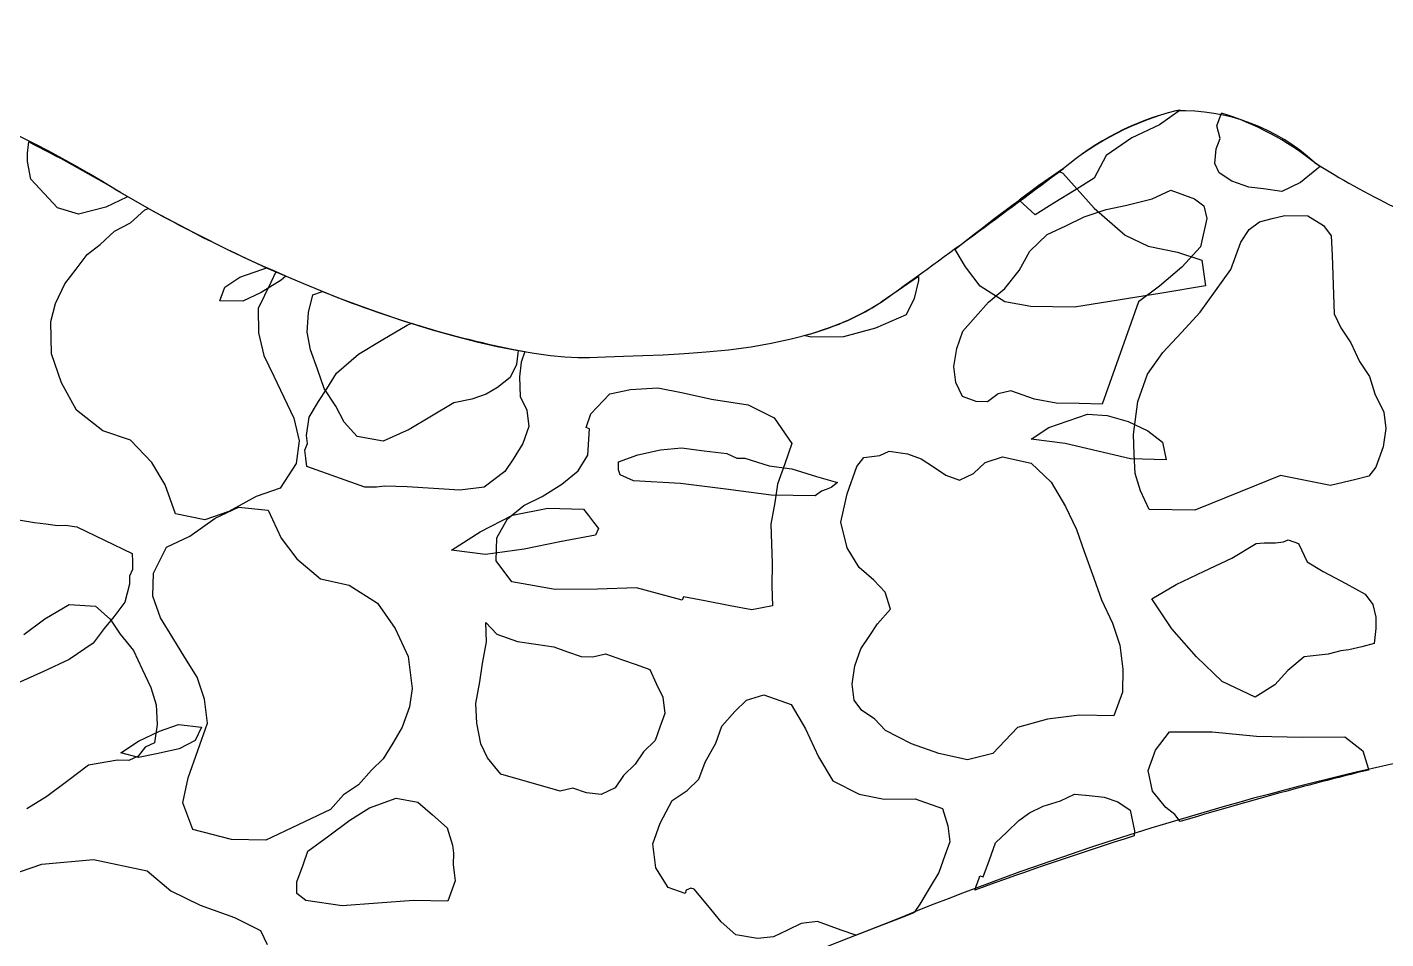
# Model space of a CAD drawing. Extents: x 1.3 to 15.6, y 3.2 to 7.5.
# Drawn here: x 2.768 to 4.389, y 6.29 to 7.378 of the extents above; entities that cross this region are included whole.
import ezdxf

# ---------------------------------------------------------------- set-up
doc = ezdxf.new("R2010")
doc.units = 0
doc.header["$MEASUREMENT"] = 0

msp = doc.modelspace()

# ---------------------------------------------------------------- linework, layer by layer
at = {"color": 7, "linetype": 'Continuous'}
for p, q in [((4.1442, 7.2788), (4.1195, 7.2615)), ((4.1878, 7.2601), (4.1932, 7.2754)), ((4.1195, 7.2615), (4.0863, 7.2458)), ((4.1916, 7.245), (4.1878, 7.2601)), ((2.7686, 7.2274), (2.7703, 7.2409)), ((4.0863, 7.2458), (4.0558, 7.2246)), ((4.1855, 7.215), (4.1872, 7.2328)), ((4.1872, 7.2328), (4.1916, 7.245)), ((2.7688, 7.2177), (2.7686, 7.2274)), ((2.7729, 7.1965), (2.7688, 7.2177)), ((4.0558, 7.2246), (4.0416, 7.1976)), ((4.1907, 7.204), (4.1855, 7.215)), ((3.9998, 7.2058), (4.004, 7.2038)), ((4.004, 7.2038), (4.0414, 7.1618)), ((4.0416, 7.1976), (4.018, 7.183)), ((4.2055, 7.1941), (4.1907, 7.204)), ((4.307, 7.2084), (4.2875, 7.1924)), ((4.3111, 7.2118), (4.307, 7.2084)), ((2.7887, 7.1794), (2.7729, 7.1965)), ((4.018, 7.183), (3.9945, 7.1685)), ((4.1108, 7.1729), (4.1328, 7.1834)), ((4.1328, 7.1834), (4.1491, 7.1775)), ((4.2259, 7.1869), (4.2055, 7.1941)), ((4.2436, 7.1851), (4.2259, 7.1869)), ((4.2654, 7.1819), (4.2436, 7.1851)), ((4.2875, 7.1924), (4.2654, 7.1819)), ((2.8044, 7.1622), (2.7887, 7.1794)), ((2.8873, 7.1751), (2.8624, 7.1631)), ((2.8883, 7.1757), (2.8873, 7.1751)), ((3.9709, 7.154), (3.952, 7.1715)), ((3.9945, 7.1685), (3.9709, 7.154)), ((4.0558, 7.1604), (4.0805, 7.1653)), ((4.0805, 7.1653), (4.1108, 7.1729)), ((4.1491, 7.1775), (4.1613, 7.1732)), ((4.1613, 7.1732), (4.1721, 7.1648)), ((2.8296, 7.1549), (2.8044, 7.1622)), ((2.8624, 7.1631), (2.8296, 7.1549)), ((2.8916, 7.1442), (2.9088, 7.1599)), ((2.9088, 7.1599), (2.9133, 7.1615)), ((4.0076, 7.1409), (4.0297, 7.1514)), ((4.0297, 7.1514), (4.0558, 7.1604)), ((4.0414, 7.1618), (4.0786, 7.1295)), ((4.1759, 7.1496), (4.1683, 7.1156)), ((4.1721, 7.1648), (4.1759, 7.1496)), ((4.2387, 7.1456), (4.2538, 7.1494)), ((4.2538, 7.1494), (4.2689, 7.1531)), ((4.2689, 7.1531), (4.2962, 7.1526)), ((4.2962, 7.1526), (4.3151, 7.1412)), ((2.8553, 7.1185), (2.8725, 7.1343)), ((2.8725, 7.1343), (2.8916, 7.1442)), ((3.9855, 7.1304), (4.0076, 7.1409)), ((4.2163, 7.1215), (4.2262, 7.1363)), ((4.2262, 7.1363), (4.2387, 7.1456)), ((4.3151, 7.1412), (4.3244, 7.1287)), ((2.84, 7.1067), (2.8553, 7.1185)), ((3.9646, 7.1104), (3.9855, 7.1304)), ((4.0786, 7.1295), (4.1059, 7.1164)), ((4.1059, 7.1164), (4.1408, 7.1092)), ((4.2047, 7.0889), (4.2163, 7.1215)), ((4.3244, 7.1287), (4.3253, 7.1055)), ((2.8268, 7.0891), (2.84, 7.1067)), ((3.8878, 7.0918), (3.8755, 7.1126)), ((3.9518, 7.0874), (3.9646, 7.1104)), ((4.1408, 7.1092), (4.1699, 7.1)), ((4.1683, 7.1156), (4.1459, 7.0915)), ((4.3253, 7.1055), (4.3262, 7.0822)), ((2.8135, 7.0715), (2.8268, 7.0891)), ((3.0221, 7.0797), (3.0483, 7.0887)), ((3.0483, 7.0887), (3.0545, 7.0906)), ((3.065, 7.0859), (3.059, 7.0733)), ((3.9056, 7.0689), (3.8878, 7.0918)), ((3.9349, 7.0659), (3.9518, 7.0874)), ((4.1459, 7.0915), (4.1195, 7.0688)), ((4.1699, 7.1), (4.1742, 7.0692)), ((4.1864, 7.0633), (4.2047, 7.0889)), ((2.8023, 7.0481), (2.8135, 7.0715)), ((2.9983, 7.0515), (3.0041, 7.0677)), ((3.0041, 7.0677), (3.0221, 7.0797)), ((3.059, 7.0733), (3.044, 7.0422)), ((3.0713, 7.0759), (3.0477, 7.0613)), ((3.0771, 7.0807), (3.0713, 7.0759)), ((3.832, 7.0755), (3.8266, 7.0542)), ((3.832, 7.0805), (3.832, 7.0755)), ((3.9349, 7.05), (3.9056, 7.0689)), ((4.1195, 7.0688), (4.0945, 7.0502)), ((4.1742, 7.0692), (4.1222, 7.0606)), ((4.3262, 7.0822), (4.327, 7.059)), ((3.0256, 7.0509), (2.9983, 7.0515)), ((3.0477, 7.0613), (3.0256, 7.0509)), ((3.104, 7.0373), (3.1094, 7.0586)), ((3.1094, 7.0586), (3.1207, 7.0626)), ((3.8266, 7.0542), (3.8172, 7.0347)), ((3.9154, 7.0499), (3.9349, 7.0659)), ((4.0701, 7.0521), (4.0181, 7.0436)), ((4.1222, 7.0606), (4.0701, 7.0521)), ((4.168, 7.0377), (4.1864, 7.0633)), ((4.327, 7.059), (4.3279, 7.0357)), ((2.7968, 7.0268), (2.8023, 7.0481)), ((3.044, 7.0422), (3.0444, 7.0132)), ((3.1024, 7.0141), (3.104, 7.0373)), ((3.9, 7.0324), (3.9154, 7.0499)), ((3.9659, 7.0447), (3.9349, 7.05)), ((4.0181, 7.0436), (3.9659, 7.0447)), ((4.0945, 7.0502), (4.0509, 6.9281)), ((4.1457, 7.0136), (4.168, 7.0377)), ((4.3279, 7.0357), (4.3358, 7.0192)), ((2.7974, 6.9881), (2.7968, 7.0268)), ((3.1928, 7.005), (3.2219, 7.0221)), ((3.2219, 7.0221), (3.2269, 7.0245)), ((3.8172, 7.0347), (3.7807, 7.0187)), ((3.8846, 7.015), (3.9, 7.0324)), ((4.3358, 7.0192), (4.3477, 7.0011)), ((3.0444, 7.0132), (3.0506, 6.9862)), ((3.1066, 6.9929), (3.1024, 7.0141)), ((3.1637, 6.9878), (3.1928, 7.005)), ((3.7036, 7.0078), (3.6952, 7.0098)), ((3.7422, 7.0084), (3.7036, 7.0078)), ((3.7807, 7.0187), (3.7422, 7.0084)), ((3.8774, 6.9946), (3.8846, 7.015)), ((4.1233, 6.9895), (4.1457, 7.0136)), ((2.8095, 6.9535), (2.7974, 6.9881)), ((3.1147, 6.9698), (3.1066, 6.9929)), ((3.1373, 6.9651), (3.1637, 6.9878)), ((3.354, 6.9889), (3.3523, 6.9754)), ((3.3544, 6.992), (3.354, 6.9889)), ((3.362, 6.9907), (3.3576, 6.9783)), ((3.8742, 6.9728), (3.8774, 6.9946)), ((4.105, 6.9639), (4.1233, 6.9895)), ((4.3477, 7.0011), (4.3582, 6.979)), ((3.0506, 6.9862), (3.0626, 6.9613)), ((3.3523, 6.9754), (3.3448, 6.9598)), ((3.3576, 6.9783), (3.3559, 6.9605)), ((3.8765, 6.9537), (3.8742, 6.9728)), ((4.3582, 6.979), (4.3701, 6.961)), ((3.0626, 6.9613), (3.0746, 6.9363)), ((3.1227, 6.9467), (3.1147, 6.9698)), ((3.126, 6.9462), (3.1373, 6.9651)), ((3.3448, 6.9598), (3.3295, 6.948)), ((3.3559, 6.9605), (3.3568, 6.9373)), ((4.0934, 6.9313), (4.105, 6.9639)), ((4.3701, 6.961), (4.3765, 6.9404)), ((2.8274, 6.921), (2.8095, 6.9535)), ((3.1161, 6.9314), (3.126, 6.9462)), ((3.1366, 6.9257), (3.1227, 6.9467)), ((3.3161, 6.94), (3.2988, 6.934)), ((3.3295, 6.948), (3.3161, 6.94)), ((3.4411, 6.9164), (3.4634, 6.9405)), ((3.4634, 6.9405), (3.4881, 6.9454)), ((3.4881, 6.9454), (3.521, 6.9475)), ((3.521, 6.9475), (3.5509, 6.9414)), ((3.5509, 6.9414), (3.5849, 6.9338)), ((3.8844, 6.9371), (3.8765, 6.9537)), ((3.9268, 6.9403), (3.9143, 6.931)), ((3.9419, 6.9441), (3.9268, 6.9403)), ((3.9704, 6.9339), (3.9419, 6.9441)), ((4.3765, 6.9404), (4.387, 6.9183)), ((3.0746, 6.9363), (3.0866, 6.9114)), ((3.1047, 6.9125), (3.1161, 6.9314)), ((3.1466, 6.9065), (3.1366, 6.9257)), ((3.2776, 6.9298), (3.2508, 6.9139)), ((3.2988, 6.934), (3.2776, 6.9298)), ((3.3568, 6.9373), (3.3646, 6.9207)), ((3.5849, 6.9338), (3.6286, 6.9274)), ((3.6286, 6.9274), (3.6597, 6.9118)), ((3.9006, 6.9313), (3.8844, 6.9371)), ((3.9143, 6.931), (3.9006, 6.9313)), ((3.9963, 6.9293), (3.9704, 6.9339)), ((4.0236, 6.9287), (3.9963, 6.9293)), ((4.0509, 6.9281), (4.0236, 6.9287)), ((4.0884, 6.8918), (4.0934, 6.9313)), ((2.8587, 6.8963), (2.8274, 6.921)), ((3.0866, 6.9114), (3.0928, 6.8844)), ((3.1015, 6.8907), (3.1047, 6.9125)), ((3.1623, 6.8894), (3.1466, 6.9065)), ((3.2508, 6.9139), (3.224, 6.898)), ((3.3646, 6.9207), (3.3669, 6.9015)), ((3.4353, 6.9001), (3.4411, 6.9164)), ((3.6597, 6.9118), (3.6809, 6.8812)), ((3.9874, 6.9001), (4.0105, 6.9082)), ((4.0105, 6.9082), (4.0336, 6.9162)), ((4.0336, 6.9162), (4.0568, 6.9147)), ((4.0568, 6.9147), (4.082, 6.9073)), ((4.082, 6.9073), (4.1054, 6.8961)), ((4.387, 6.9183), (4.3893, 6.8991)), ((2.8918, 6.8852), (2.8587, 6.8963)), ((3.1027, 6.8811), (3.1015, 6.8907)), ((3.1933, 6.884), (3.1623, 6.8894)), ((3.224, 6.898), (3.1933, 6.884)), ((3.3669, 6.9015), (3.3597, 6.8812)), ((3.4393, 6.8986), (3.4353, 6.9001)), ((3.4373, 6.8672), (3.4393, 6.8986)), ((3.9664, 6.8862), (3.9874, 6.9001)), ((4.0893, 6.8685), (4.0884, 6.8918)), ((4.1054, 6.8961), (4.123, 6.8828)), ((4.3893, 6.8991), (4.3861, 6.8773)), ((2.9173, 6.8585), (2.8918, 6.8852)), ((3.0928, 6.8844), (3.0893, 6.8573)), ((3.0998, 6.873), (3.1027, 6.8811)), ((3.3597, 6.8812), (3.3483, 6.8623)), ((3.497, 6.8674), (3.524, 6.8736)), ((3.524, 6.8736), (3.549, 6.876)), ((3.549, 6.876), (3.5762, 6.8725)), ((3.6809, 6.8812), (3.6722, 6.8568)), ((4.007, 6.881), (3.9664, 6.8862)), ((4.0458, 6.872), (4.007, 6.881)), ((4.123, 6.8828), (4.1272, 6.8616)), ((4.3861, 6.8773), (4.3774, 6.8529)), ((2.9332, 6.8317), (2.9173, 6.8585)), ((3.0893, 6.8573), (3.0704, 6.828)), ((3.101, 6.8634), (3.0998, 6.873)), ((3.1021, 6.8538), (3.101, 6.8634)), ((3.3483, 6.8623), (3.3385, 6.8475)), ((3.426, 6.8483), (3.4373, 6.8672)), ((3.4739, 6.8593), (3.497, 6.8674)), ((3.4741, 6.8497), (3.4739, 6.8593)), ((3.5762, 6.8725), (3.5897, 6.8708)), ((3.5897, 6.8708), (3.6033, 6.8691)), ((3.6033, 6.8691), (3.615, 6.8634)), ((3.615, 6.8634), (3.6246, 6.8636)), ((3.6246, 6.8636), (3.6538, 6.8544)), ((3.7582, 6.8536), (3.7666, 6.8644)), ((3.7666, 6.8644), (3.7762, 6.8656)), ((3.7762, 6.8656), (3.7858, 6.8667)), ((3.7858, 6.8667), (3.7969, 6.872)), ((3.7969, 6.872), (3.8187, 6.8688)), ((3.8187, 6.8688), (3.835, 6.863)), ((3.835, 6.863), (3.8498, 6.8531)), ((3.8975, 6.8452), (3.9114, 6.8586)), ((3.9114, 6.8586), (3.932, 6.865)), ((3.932, 6.865), (3.9661, 6.8575)), ((3.9661, 6.8575), (3.9902, 6.8351)), ((4.0846, 6.8629), (4.0458, 6.872)), ((4.1272, 6.8616), (4.0846, 6.8629)), ((4.0902, 6.8453), (4.0893, 6.8685)), ((3.1713, 6.8291), (3.1021, 6.8538)), ((3.3385, 6.8475), (3.3135, 6.8288)), ((3.4065, 6.8324), (3.426, 6.8483)), ((3.4761, 6.8439), (3.4741, 6.8497)), ((3.4839, 6.8402), (3.4761, 6.8439)), ((3.6538, 6.8544), (3.6809, 6.8509)), ((3.6722, 6.8568), (3.6635, 6.8324)), ((3.6809, 6.8509), (3.71, 6.8417)), ((3.71, 6.8417), (3.7352, 6.8344)), ((3.7466, 6.8211), (3.7582, 6.8536)), ((3.8498, 6.8531), (3.8646, 6.8432)), ((3.8646, 6.8432), (3.8809, 6.8374)), ((3.8809, 6.8374), (3.8975, 6.8452)), ((4.0966, 6.8246), (4.0902, 6.8453)), ((4.2637, 6.843), (4.2155, 6.8235)), ((4.3236, 6.8308), (4.2637, 6.843)), ((4.369, 6.8421), (4.3538, 6.8383)), ((4.3774, 6.8529), (4.369, 6.8421)), ((2.9453, 6.7971), (2.9332, 6.8317)), ((3.0704, 6.828), (3.0416, 6.8179)), ((3.185, 6.8288), (3.1713, 6.8291)), ((3.1946, 6.83), (3.185, 6.8288)), ((3.2082, 6.8297), (3.1946, 6.83)), ((3.2219, 6.8294), (3.2082, 6.8297)), ((3.2533, 6.8274), (3.2219, 6.8294)), ((3.2847, 6.8254), (3.2533, 6.8274)), ((3.3135, 6.8288), (3.2847, 6.8254)), ((3.3829, 6.8178), (3.4065, 6.8324)), ((3.4917, 6.8364), (3.4839, 6.8402)), ((3.5478, 6.8334), (3.4917, 6.8364)), ((3.602, 6.8265), (3.5478, 6.8334)), ((3.6562, 6.8196), (3.602, 6.8265)), ((3.6635, 6.8324), (3.6603, 6.8106)), ((3.7218, 6.8264), (3.7161, 6.8244)), ((3.7276, 6.8284), (3.7218, 6.8264)), ((3.7352, 6.8344), (3.7276, 6.8284)), ((3.9902, 6.8351), (4.0073, 6.806)), ((4.107, 6.8025), (4.0966, 6.8246)), ((4.3387, 6.8346), (4.3236, 6.8308)), ((4.3538, 6.8383), (4.3387, 6.8346)), ((3.0416, 6.8179), (3.009, 6.8)), ((3.3609, 6.8073), (3.3829, 6.8178)), ((3.6603, 6.8106), (3.6556, 6.7847)), ((3.7084, 6.8185), (3.6562, 6.8196)), ((3.7161, 6.8244), (3.7084, 6.8185)), ((3.739, 6.7871), (3.7466, 6.8211)), ((4.2155, 6.8235), (4.1617, 6.8014)), ((2.7463, 6.7921), (2.7773, 6.7868)), ((2.9802, 6.7899), (2.9453, 6.7971)), ((3.009, 6.8), (2.9802, 6.7899)), ((2.9928, 6.7919), (3.0205, 6.805)), ((3.0205, 6.805), (3.0559, 6.8015)), ((3.0559, 6.8015), (3.0716, 6.7683)), ((3.309, 6.7756), (3.3473, 6.7956)), ((3.3414, 6.7914), (3.3609, 6.8073)), ((3.3473, 6.7956), (3.3897, 6.8039)), ((3.3897, 6.8039), (3.4323, 6.8027)), ((3.4323, 6.8027), (3.4382, 6.795)), ((3.4382, 6.795), (3.4441, 6.7874)), ((4.0073, 6.806), (4.0204, 6.7784)), ((4.1617, 6.8014), (4.107, 6.8025)), ((2.7773, 6.7868), (2.7908, 6.7851)), ((2.7908, 6.7851), (2.8044, 6.7834)), ((2.8044, 6.7834), (2.8141, 6.7835)), ((2.8141, 6.7835), (2.8276, 6.7818)), ((2.8276, 6.7818), (2.8938, 6.7499)), ((2.9623, 6.7706), (2.9928, 6.7919)), ((3.3286, 6.7684), (3.3414, 6.7914)), ((3.4441, 6.7874), (3.45, 6.7797)), ((3.45, 6.7797), (3.4463, 6.7719)), ((3.6556, 6.7847), (3.6565, 6.7615)), ((3.7466, 6.7568), (3.739, 6.7871)), ((4.0204, 6.7784), (4.0294, 6.7522)), ((2.9347, 6.7576), (2.9623, 6.7706)), ((3.0716, 6.7683), (3.0902, 6.7433)), ((3.2745, 6.7538), (3.309, 6.7756)), ((3.328, 6.7411), (3.3286, 6.7684)), ((3.4039, 6.7636), (3.3615, 6.7552)), ((3.4463, 6.7719), (3.4039, 6.7636)), ((3.6565, 6.7615), (3.6574, 6.7382)), ((4.2056, 6.7444), (4.2347, 6.7616)), ((4.2347, 6.7616), (4.2443, 6.7627)), ((4.2443, 6.7627), (4.2579, 6.7625)), ((4.2579, 6.7625), (4.2675, 6.7636)), ((4.2675, 6.7636), (4.273, 6.7662)), ((4.273, 6.7662), (4.2852, 6.7619)), ((4.2852, 6.7619), (4.2957, 6.7398)), ((2.8938, 6.7499), (2.894, 6.7403)), ((2.919, 6.7264), (2.9347, 6.7576)), ((3.3152, 6.7487), (3.2745, 6.7538)), ((3.3615, 6.7552), (3.3152, 6.7487)), ((3.7611, 6.7333), (3.7466, 6.7568)), ((4.0294, 6.7522), (4.0411, 6.7206)), ((4.1725, 6.7287), (4.2056, 6.7444)), ((2.8941, 6.7306), (2.8904, 6.7228)), ((2.894, 6.7403), (2.8941, 6.7306)), ((3.0902, 6.7433), (3.1184, 6.7195)), ((3.3466, 6.7161), (3.328, 6.7411)), ((3.6574, 6.7382), (3.6568, 6.7109)), ((3.7786, 6.7179), (3.7611, 6.7333)), ((4.1393, 6.713), (4.1725, 6.7287)), ((4.2957, 6.7398), (4.3146, 6.7285)), ((4.3146, 6.7285), (4.3417, 6.7142)), ((2.8905, 6.7132), (2.885, 6.6918)), ((2.8904, 6.7228), (2.8905, 6.7132)), ((2.9184, 6.6991), (2.919, 6.7264)), ((3.1184, 6.7195), (3.1524, 6.712)), ((3.1524, 6.712), (3.1862, 6.6907)), ((3.3984, 6.7068), (3.3466, 6.7161)), ((3.792, 6.7039), (3.7786, 6.7179)), ((4.0411, 6.7206), (4.0501, 6.6944)), ((4.1103, 6.6959), (4.1393, 6.713)), ((4.3417, 6.7142), (4.3646, 6.7014)), ((2.9275, 6.673), (2.9184, 6.6991)), ((3.449, 6.7071), (3.3984, 6.7068)), ((3.4955, 6.7088), (3.449, 6.7071)), ((3.5498, 6.694), (3.4955, 6.7088)), ((3.5513, 6.6981), (3.5498, 6.694)), ((3.5771, 6.6934), (3.5513, 6.6981)), ((3.6568, 6.7109), (3.6577, 6.6876)), ((3.7984, 6.6833), (3.792, 6.7039)), ((4.1341, 6.6598), (4.1103, 6.6959)), ((4.3646, 6.7014), (4.3739, 6.6889)), ((2.7894, 6.6718), (2.8185, 6.6889)), ((2.8185, 6.6889), (2.8498, 6.6869)), ((2.8498, 6.6869), (2.8673, 6.6715)), ((2.885, 6.6918), (2.8718, 6.6742)), ((3.1862, 6.6907), (3.2074, 6.6602)), ((3.6071, 6.6873), (3.5771, 6.6934)), ((3.633, 6.6827), (3.6071, 6.6873)), ((3.6577, 6.6876), (3.633, 6.6827)), ((3.783, 6.6659), (3.7984, 6.6833)), ((4.0501, 6.6944), (4.0632, 6.6668)), ((4.3739, 6.6889), (4.3777, 6.6738)), ((2.7644, 6.6532), (2.7894, 6.6718)), ((2.8718, 6.6742), (2.8604, 6.6605)), ((2.8673, 6.6715), (2.8792, 6.6535)), ((2.942, 6.6494), (2.9275, 6.673)), ((3.3155, 6.6675), (3.3289, 6.6536)), ((3.3164, 6.6443), (3.3155, 6.6675)), ((3.7731, 6.651), (3.783, 6.6659)), ((4.0632, 6.6668), (4.0722, 6.6406)), ((4.3777, 6.6738), (4.3774, 6.6602)), ((2.8604, 6.6605), (2.8471, 6.6429)), ((2.8792, 6.6535), (2.8952, 6.634)), ((2.9565, 6.6259), (2.942, 6.6494)), ((3.2074, 6.6602), (3.2231, 6.6271)), ((3.3289, 6.6536), (3.3533, 6.6448)), ((3.7632, 6.6362), (3.7731, 6.651)), ((4.1635, 6.6264), (4.1341, 6.6598)), ((4.3774, 6.6602), (4.3757, 6.6424)), ((2.8471, 6.6429), (2.8185, 6.6232)), ((2.8952, 6.634), (2.9057, 6.6119)), ((3.3118, 6.6184), (3.3164, 6.6443)), ((3.3533, 6.6448), (3.3751, 6.6417)), ((3.3751, 6.6417), (3.3969, 6.6385)), ((3.3969, 6.6385), (3.4132, 6.6327)), ((3.4132, 6.6327), (3.4295, 6.6268)), ((3.4432, 6.6266), (3.4583, 6.6303)), ((3.4583, 6.6303), (3.4786, 6.6231)), ((3.7559, 6.6159), (3.7632, 6.6362)), ((4.0722, 6.6406), (4.0757, 6.6118)), ((4.3359, 6.6337), (4.3207, 6.6299)), ((4.3454, 6.6349), (4.3359, 6.6337)), ((4.3606, 6.6386), (4.3454, 6.6349)), ((4.3757, 6.6424), (4.3606, 6.6386)), ((2.8185, 6.6232), (2.7877, 6.6092)), ((2.9711, 6.6023), (2.9565, 6.6259)), ((3.2231, 6.6271), (3.2278, 6.5887)), ((3.3086, 6.5966), (3.3118, 6.6184)), ((3.4295, 6.6268), (3.4432, 6.6266)), ((3.4786, 6.6231), (3.4949, 6.6173)), ((3.4949, 6.6173), (3.5112, 6.6114)), ((3.7527, 6.5941), (3.7559, 6.6159)), ((4.1943, 6.597), (4.1635, 6.6264)), ((4.292, 6.6264), (4.2725, 6.6104)), ((4.3207, 6.6299), (4.292, 6.6264)), ((2.7877, 6.6092), (2.757, 6.5952)), ((2.9057, 6.6119), (2.9161, 6.5898)), ((2.9801, 6.5762), (2.9711, 6.6023)), ((3.5112, 6.6114), (3.519, 6.5949)), ((4.0757, 6.6118), (4.0751, 6.5845)), ((4.2725, 6.6104), (4.2571, 6.593)), ((2.9161, 6.5898), (2.9225, 6.5692)), ((3.2278, 6.5887), (3.2246, 6.5669)), ((3.3039, 6.5707), (3.3086, 6.5966)), ((3.519, 6.5949), (3.5269, 6.5783)), ((3.7551, 6.5749), (3.7527, 6.5941)), ((4.0751, 6.5845), (4.0649, 6.556)), ((4.2335, 6.5785), (4.1943, 6.597)), ((4.2571, 6.593), (4.2335, 6.5785)), ((2.9225, 6.5692), (2.9234, 6.5459)), ((2.9836, 6.5474), (2.9801, 6.5762)), ((3.2246, 6.5669), (3.2158, 6.5425)), ((3.3048, 6.5475), (3.3039, 6.5707)), ((3.5269, 6.5783), (3.5292, 6.5591)), ((3.6126, 6.5615), (3.6266, 6.5748)), ((3.6266, 6.5748), (3.6472, 6.5812)), ((3.6472, 6.5812), (3.6798, 6.5696)), ((3.6798, 6.5696), (3.6969, 6.5406)), ((3.7644, 6.5624), (3.7551, 6.5749)), ((3.5292, 6.5591), (3.5234, 6.5428)), ((3.5972, 6.544), (3.6126, 6.5615)), ((3.7792, 6.5525), (3.7644, 6.5624)), ((3.7926, 6.5385), (3.7792, 6.5525)), ((3.9856, 6.5522), (3.9498, 6.5421)), ((4.024, 6.5569), (3.9856, 6.5522)), ((4.0649, 6.556), (4.024, 6.5569)), ((2.9011, 6.5259), (2.9261, 6.5378)), ((2.9234, 6.5459), (2.9202, 6.5241)), ((2.9261, 6.5378), (2.9491, 6.5459)), ((2.9491, 6.5459), (2.9762, 6.5425)), ((2.9762, 6.5425), (2.9688, 6.5269)), ((2.972, 6.5148), (2.9836, 6.5474)), ((3.2158, 6.5425), (3.2045, 6.5236)), ((3.3097, 6.5228), (3.3048, 6.5475)), ((3.5234, 6.5428), (3.5176, 6.5266)), ((3.59, 6.5237), (3.5972, 6.544)), ((3.6969, 6.5406), (3.7126, 6.5074)), ((3.8237, 6.5228), (3.7926, 6.5385)), ((3.9498, 6.5421), (3.9205, 6.5112)), ((4.1147, 6.5153), (4.1315, 6.5369)), ((4.1315, 6.5369), (4.1821, 6.5372)), ((4.1821, 6.5372), (4.2353, 6.5319)), ((2.8801, 6.512), (2.9011, 6.5259)), ((2.9092, 6.5189), (2.9008, 6.5081)), ((2.9202, 6.5241), (2.9092, 6.5189)), ((2.9496, 6.5169), (2.9226, 6.5107)), ((2.9688, 6.5269), (2.9496, 6.5169)), ((3.2045, 6.5236), (3.1932, 6.5047)), ((3.3176, 6.5062), (3.3097, 6.5228)), ((3.5176, 6.5266), (3.5036, 6.5132)), ((3.5772, 6.5007), (3.59, 6.5237)), ((3.8562, 6.5112), (3.8237, 6.5228)), ((4.2353, 6.5319), (4.2899, 6.5308)), ((4.2899, 6.5308), (4.3405, 6.5311)), ((4.3405, 6.5311), (4.362, 6.5142)), ((2.876, 6.5032), (2.8417, 6.4971)), ((2.8897, 6.5029), (2.876, 6.5032)), ((2.9014, 6.5065), (2.8801, 6.512)), ((2.9008, 6.5081), (2.8897, 6.5029)), ((2.9226, 6.5107), (2.9014, 6.5065)), ((2.9603, 6.4823), (2.972, 6.5148)), ((3.1932, 6.5047), (3.1792, 6.4913)), ((3.3336, 6.4867), (3.3176, 6.5062)), ((3.5036, 6.5132), (3.4938, 6.4984)), ((3.5699, 6.4804), (3.5772, 6.5007)), ((3.7126, 6.5074), (3.7298, 6.4784)), ((3.8903, 6.5037), (3.8562, 6.5112)), ((3.9205, 6.5112), (3.8903, 6.5037)), ((4.1059, 6.4909), (4.1147, 6.5153)), ((4.362, 6.5142), (4.3684, 6.4936)), ((2.8417, 6.4971), (2.8168, 6.4785)), ((3.1792, 6.4913), (3.1638, 6.4739)), ((3.4042, 6.4661), (3.3336, 6.4867)), ((3.4798, 6.485), (3.4699, 6.4702)), ((3.4938, 6.4984), (3.4798, 6.485)), ((4.1109, 6.4662), (4.1059, 6.4909)), ((4.3684, 6.4936), (4.3687, 6.4915)), ((2.8168, 6.4785), (2.7918, 6.4599)), ((2.9543, 6.4523), (2.9603, 6.4823)), ((3.1638, 6.4739), (3.1458, 6.462)), ((3.4193, 6.4699), (3.4042, 6.4661)), ((3.4356, 6.4641), (3.4193, 6.4699)), ((3.4699, 6.4702), (3.4534, 6.4623)), ((3.556, 6.467), (3.5699, 6.4804)), ((3.7298, 6.4784), (3.7609, 6.4627)), ((2.7918, 6.4599), (2.7682, 6.4453)), ((2.9659, 6.4207), (2.9543, 6.4523)), ((3.1458, 6.462), (3.1304, 6.4445)), ((3.1769, 6.4463), (3.2086, 6.4579)), ((3.2086, 6.4579), (3.2345, 6.4533)), ((3.2345, 6.4533), (3.2519, 6.4379)), ((3.4534, 6.4623), (3.4356, 6.4641)), ((3.5237, 6.428), (3.5379, 6.4551)), ((3.5379, 6.4551), (3.556, 6.467)), ((3.7609, 6.4627), (3.7908, 6.4566)), ((3.7908, 6.4566), (3.8278, 6.4572)), ((3.8278, 6.4572), (3.8603, 6.4455)), ((3.9807, 6.4485), (4.0013, 6.4549)), ((4.0013, 6.4549), (4.0179, 6.4627)), ((4.0179, 6.4627), (4.0356, 6.461)), ((4.0356, 6.461), (4.0533, 6.4592)), ((4.0533, 6.4592), (4.0696, 6.4534)), ((4.0696, 6.4534), (4.0844, 6.4435)), ((4.1269, 6.4467), (4.1109, 6.4662)), ((3.1304, 6.4445), (3.0918, 6.4262)), ((3.1534, 6.4317), (3.1769, 6.4463)), ((3.2519, 6.4379), (3.2694, 6.4225)), ((3.8603, 6.4455), (3.8667, 6.4249)), ((3.9516, 6.4313), (3.9641, 6.4406)), ((3.9641, 6.4406), (3.9807, 6.4485)), ((4.0844, 6.4435), (4.0894, 6.4188)), ((4.1376, 6.4383), (4.1269, 6.4467)), ((4.1439, 6.4299), (4.1376, 6.4383)), ((3.0121, 6.4087), (2.9659, 6.4207)), ((3.0918, 6.4262), (3.0531, 6.4079)), ((3.1284, 6.4131), (3.1534, 6.4317)), ((3.2694, 6.4225), (3.2758, 6.4018)), ((3.515, 6.4036), (3.5237, 6.428)), ((3.8667, 6.4249), (3.8691, 6.4057)), ((3.9377, 6.4179), (3.9516, 6.4313)), ((3.0531, 6.4079), (3.0121, 6.4087)), ((3.1034, 6.3945), (3.1284, 6.4131)), ((3.5185, 6.3748), (3.515, 6.4036)), ((3.8691, 6.4057), (3.8632, 6.3894)), ((3.9164, 6.3842), (3.9237, 6.4046)), ((3.9237, 6.4046), (3.9377, 6.4179)), ((4.0894, 6.4188), (4.089, 6.4129)), ((3.0976, 6.3782), (3.1034, 6.3945)), ((3.2758, 6.4018), (3.2769, 6.3922)), ((3.2769, 6.3922), (3.2766, 6.3786)), ((3.8632, 6.3894), (3.856, 6.3691)), ((2.7336, 6.3613), (2.786, 6.3793)), ((2.786, 6.3793), (2.8476, 6.3849)), ((2.8476, 6.3849), (2.9115, 6.3712)), ((2.9115, 6.3712), (2.9397, 6.3474)), ((3.0903, 6.3579), (3.0976, 6.3782)), ((3.2766, 6.3786), (3.2778, 6.369)), ((3.533, 6.3513), (3.5185, 6.3748)), ((3.9092, 6.3639), (3.9164, 6.3842)), ((3.09, 6.3442), (3.0903, 6.3579)), ((3.279, 6.3594), (3.2703, 6.335)), ((3.2778, 6.369), (3.279, 6.3594)), ((3.856, 6.3691), (3.8446, 6.3502)), ((3.9007, 6.3531), (3.9037, 6.3612)), ((3.9037, 6.3612), (3.9051, 6.3653)), ((3.9051, 6.3653), (3.9092, 6.3639)), ((2.9397, 6.3474), (2.9749, 6.3303)), ((3.1008, 6.3358), (3.09, 6.3442)), ((3.5534, 6.344), (3.533, 6.3513)), ((3.5548, 6.3481), (3.5534, 6.344)), ((3.5604, 6.3507), (3.5548, 6.3481)), ((3.5644, 6.3493), (3.5604, 6.3507)), ((3.5804, 6.3298), (3.5644, 6.3493)), ((3.8446, 6.3502), (3.8333, 6.3313)), ((3.8991, 6.3483), (3.8993, 6.349)), ((3.8993, 6.349), (3.9007, 6.3531)), ((2.9749, 6.3303), (3.0156, 6.3157)), ((3.1444, 6.3294), (3.1008, 6.3358)), ((3.1868, 6.3326), (3.1444, 6.3294)), ((3.2293, 6.3358), (3.1868, 6.3326)), ((3.2703, 6.335), (3.2293, 6.3358)), ((3.5964, 6.3103), (3.5804, 6.3298)), ((3.8333, 6.3313), (3.8267, 6.3214)), ((3.0156, 6.3157), (3.0467, 6.3)), ((3.6138, 6.2949), (3.5964, 6.3103)), ((3.692, 6.3083), (3.6755, 6.3004)), ((3.7112, 6.3106), (3.692, 6.3083)), ((3.7397, 6.3005), (3.7112, 6.3106)), ((3.0467, 6.3), (3.0546, 6.2835)), ((3.6397, 6.2903), (3.6138, 6.2949)), ((3.6589, 6.2926), (3.6397, 6.2903)), ((3.6755, 6.3004), (3.6589, 6.2926)), ((3.757, 6.2943), (3.7397, 6.3005))]:
    msp.add_line(p, q, dxfattribs=at)
at = {"color": 7, "linetype": 'Continuous', "flags": 128}
for points in [[(4.1442, 7.2788), (4.1413, 7.2784), (4.139, 7.2781)], [(4.3111, 7.2118), (4.3072, 7.2144), (4.3042, 7.2165)], [(4.005, 7.2092), (3.9755, 7.1889), (3.952, 7.1715)], [(2.8883, 7.1757), (2.8797, 7.1807), (2.8729, 7.1847)], [(2.8729, 7.1847), (2.9196, 7.158), (2.9655, 7.1335), (3.0107, 7.111), (3.0549, 7.0904), (3.0979, 7.0719), (3.1387, 7.0555), (3.1781, 7.0409), (3.2159, 7.028), (3.2518, 7.0169), (3.279, 7.0092), (3.3049, 7.0026), (3.3293, 6.997), (3.3522, 6.9924), (3.3734, 6.9888), (3.3926, 6.9862), (3.41, 6.9846), (3.4256, 6.9838), (3.4392, 6.9839)], [(3.0771, 7.0807), (3.0645, 7.0862), (3.0545, 7.0906)], [(3.832, 7.0805), (3.8077, 7.0635), (3.7874, 7.0497)], [(3.4392, 6.9839), (3.4586, 6.9846), (3.4799, 6.9852), (3.5028, 6.9859), (3.5271, 6.9869), (3.5525, 6.9883), (3.5786, 6.9903), (3.6053, 6.993), (3.6321, 6.9966), (3.6562, 7.0008), (3.6799, 7.0059), (3.7032, 7.012), (3.7258, 7.0194), (3.7475, 7.028), (3.7681, 7.0381), (3.7874, 7.0497)], [(3.7991, 6.3108), (3.7483, 6.2909), (3.696, 6.27), (3.6425, 6.2482), (3.5881, 6.2257), (3.5329, 6.2026), (3.4599, 6.1715), (3.3864, 6.1397), (3.3129, 6.1075), (3.2478, 6.0785), (3.1835, 6.0496), (3.1204, 6.0209), (3.0587, 5.9926), (2.9989, 5.9648), (2.9413, 5.9377), (2.904, 5.92), (2.868, 5.9028), (2.8333, 5.886), (2.8001, 5.8698), (2.7685, 5.8543), (2.7391, 5.8396)], [(3.757, 6.2943), (3.7807, 6.3036), (3.7991, 6.3108)], [(3.7991, 6.3108), (3.8146, 6.3167), (3.8267, 6.3214)]]:
    msp.add_lwpolyline(points, dxfattribs=at)
at = {"color": 7, "linetype": 'Continuous'}
for centre, radius, start, end in [((2.1484, 6.0087), 1.3813, 58.3605, 82.4049), ((4.2241, 6.9476), 0.3413, 104.4494, 129.9491), ((4.2189, 6.9578), 0.3301, 104.0095, 130.389), ((4.1458, 7.0441), 0.2341, 47.4348, 91.6807), ((4.0899, 6.947), 0.3443, 51.5063, 72.5289), ((1.978, 5.6724), 1.7572, 59.3849, 63.2), ((4.8286, 8.0422), 0.9781, 237.5785, 250.4659), ((-4.8327, 19.0358), 14.7639, 305.72282, 306.76994), ((5.793, 4.6844), 3.0941, 125.4206, 128.2971), ((3.8009, 8.7528), 1.8221, 240.849, 246.1804), ((3.6068, 8.2508), 1.2838, 247.7503, 258.6649), ((3.616, 7.319), 0.3192, 284.3788, 302.4779), ((3.5502, 8.0288), 1.055, 252.1556, 259.7287), ((5.2119, 2.8614), 3.7275, 94.2894, 112.2722), ((5.3799, 2.3591), 4.2543, 103.7499, 106.8891), ((5.545, 1.8196), 4.8185, 107.5873, 109.972)]:
    msp.add_arc(centre, radius, start, end, dxfattribs=at)

doc.saveas('drawing.dxf')
